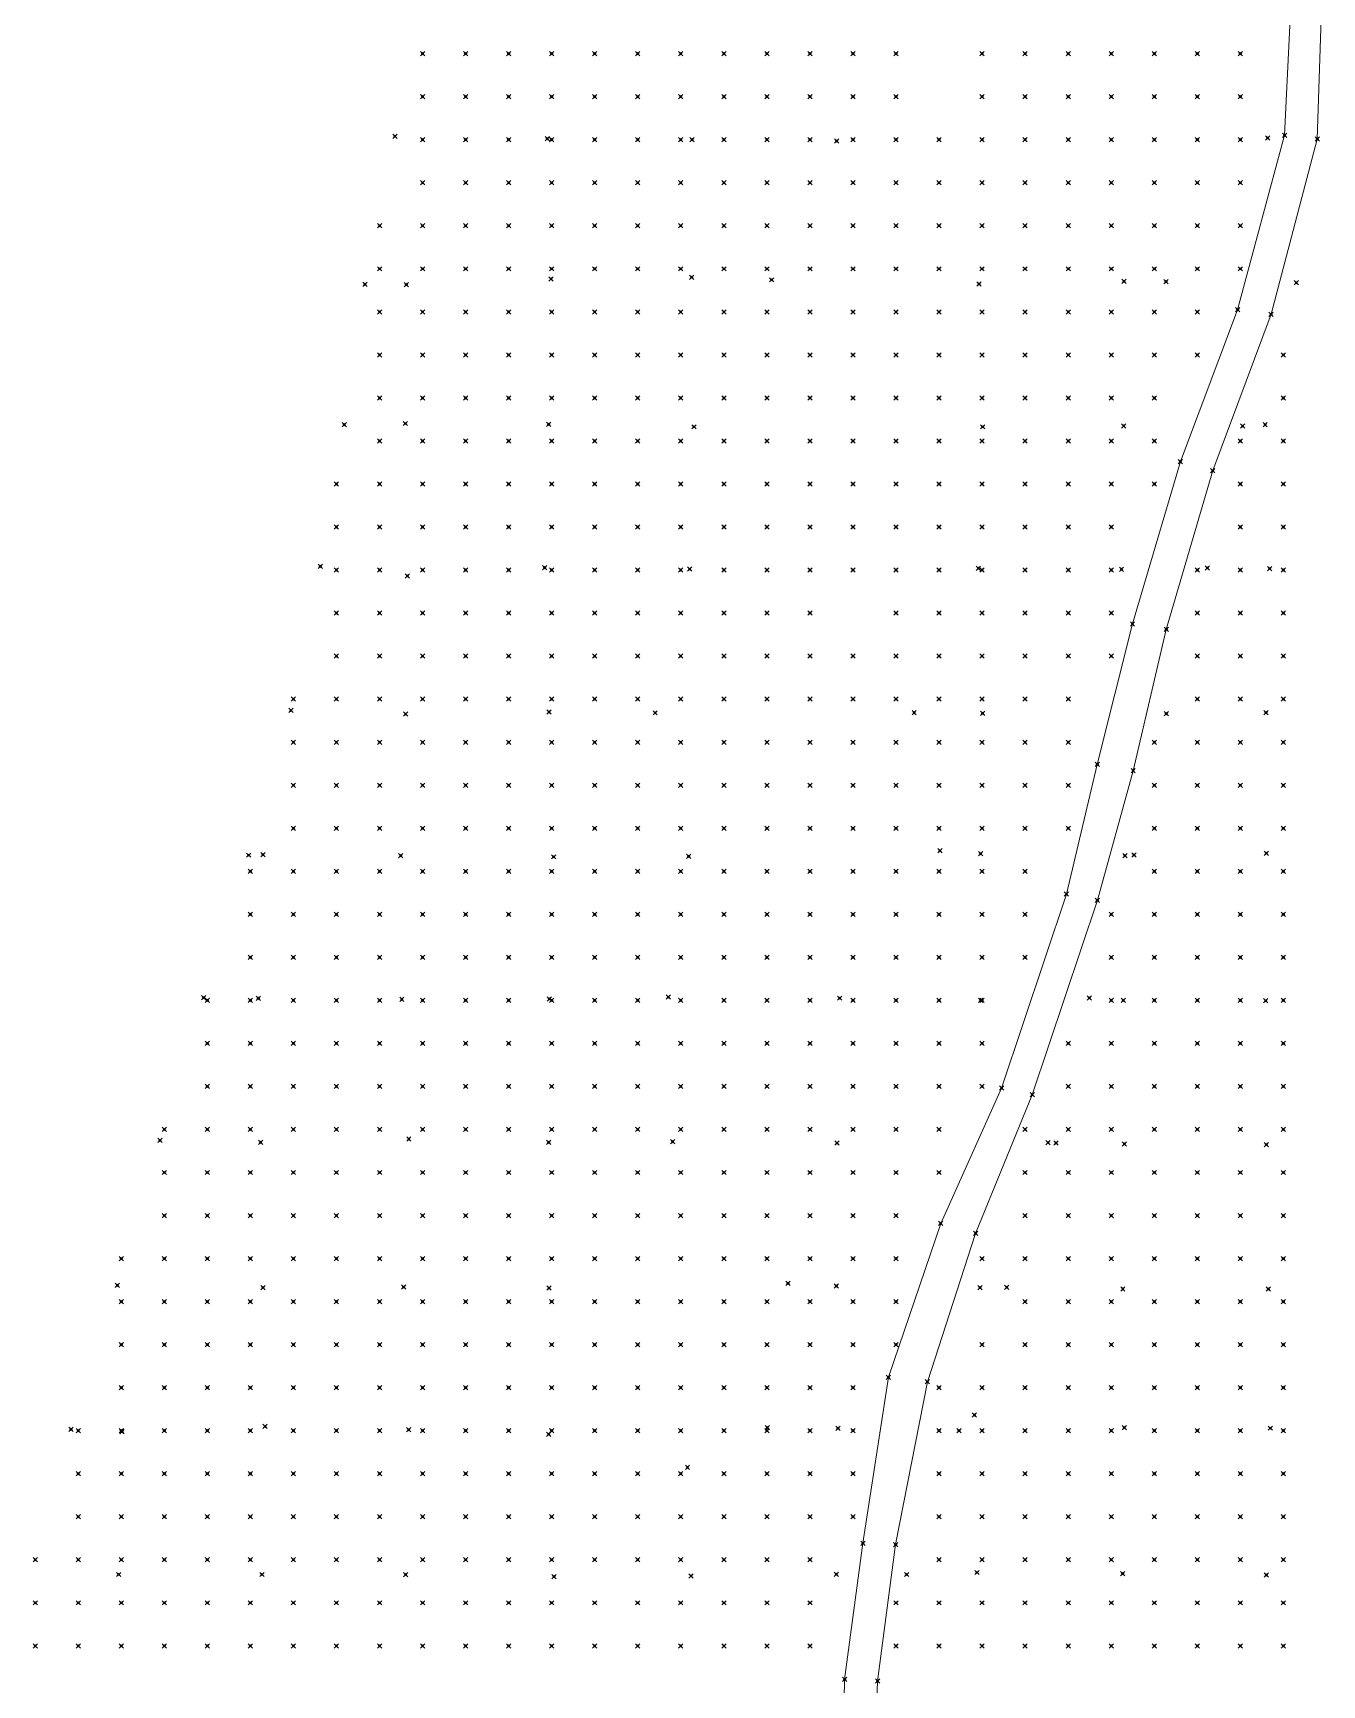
# Model space of a CAD drawing. Header units: metres. Extents: x 441556 to 446409, y 432338 to 461058.
# Drawn here: x 445946.6 to 446036.4, y 438282.4 to 438397.5 of the extents above; entities that cross this region are included whole.
import ezdxf

# ---------------------------------------------------------------- set-up
doc = ezdxf.new("R2010")
doc.units = ezdxf.units.M
doc.header["$MEASUREMENT"] = 0
doc.header["$PDMODE"] = 35
doc.header["$PDSIZE"] = 0.15
for name, color, linetype, lineweight in [('DTM-BRE-RevN_GRP_DRUM PAMANT', 2, 'Continuous', 0), ('DTM-BRE-RevN_GRP_DRUM PIATRA', 2, 'Continuous', 0), ('DTM-NOK-RevN_LIDAR_co_lidar', 91, 'Continuous', 0), ('DTM-NOK-RevN_RTK', 32, 'Continuous', 0)]:
    doc.layers.add(name, color=color, linetype=linetype, lineweight=lineweight)

msp = doc.modelspace()

# ---------------------------------------------------------------- linework, layer by layer
at = {"layer": 'DTM-BRE-RevN_GRP_DRUM PAMANT'}
for p, q in [((446034.275, 438400.393, 342.001), (446033.79, 438390.404, 342.649)), ((446033.79, 438390.404, 342.649), (446030.522, 438378.245, 343.312)), ((446030.522, 438378.245, 343.312), (446026.528, 438367.665, 343.166)), ((446026.528, 438367.665, 343.166), (446023.195, 438356.346, 342.965)), ((446023.195, 438356.346, 342.965), (446020.74, 438346.557, 342.833)), ((446020.74, 438346.557, 342.833), (446018.591, 438337.515, 342.399)), ((446018.591, 438337.515, 342.399), (446014.072, 438323.99, 341.953)), ((446014.072, 438323.99, 341.953), (446009.828, 438314.558, 340.857)), ((446009.828, 438314.558, 340.857), (446006.189, 438303.837, 339.503)), ((446006.189, 438303.837, 339.503), (446004.407, 438292.264, 338.506)), ((446004.407, 438292.264, 338.506), (446003.134, 438282.778, 337.298)), ((446003.134, 438282.778, 337.298), (446002.92, 438272.116, 335.688))]:
    msp.add_line(p, q, dxfattribs=at)
at = {"layer": 'DTM-BRE-RevN_GRP_DRUM PIATRA'}
for p, q in [((446036.07, 438390.144, 342.986), (446036.397, 438400.466, 342.053)), ((446032.855, 438377.931, 343.488), (446036.07, 438390.144, 342.986)), ((446028.788, 438367.032, 343.318), (446032.855, 438377.931, 343.488)), ((446025.548, 438355.964, 343.079), (446028.788, 438367.032, 343.318)), ((446023.241, 438346.108, 343.037), (446025.548, 438355.964, 343.079)), ((446020.749, 438337.086, 342.597), (446023.241, 438346.108, 343.037)), ((446016.207, 438323.527, 342.019), (446020.749, 438337.086, 342.597)), ((446012.26, 438313.868, 340.949), (446016.207, 438323.527, 342.019)), ((446008.901, 438303.522, 339.73), (446012.26, 438313.868, 340.949)), ((446006.69, 438292.175, 338.693), (446008.901, 438303.522, 339.73)), ((446005.427, 438282.666, 337.39), (446006.69, 438292.175, 338.693)), ((446005.065, 438272.061, 335.833), (446005.427, 438282.666, 337.39))]:
    msp.add_line(p, q, dxfattribs=at)
at = {"layer": 'DTM-NOK-RevN_LIDAR_co_lidar'}
for p in [(445973.722, 438396.093, 325.822), (445976.721, 438396.093, 326.099), (445979.721, 438396.093, 326.018), (445982.72, 438396.093, 325.909), (445985.72, 438396.093, 325.747), (445988.719, 438396.093, 325.282), (445991.718, 438396.093, 324.962), (445994.718, 438396.093, 324.544), (445997.717, 438396.093, 324.403), (446000.716, 438396.093, 324.84), (446003.716, 438396.093, 325.656), (446006.715, 438396.093, 329.069), (446012.714, 438396.093, 333.48), (446015.713, 438396.093, 333.605), (446018.713, 438396.093, 334.807), (446021.712, 438396.093, 336.004), (446024.711, 438396.093, 336.537), (446027.711, 438396.093, 338.715), (446030.71, 438396.093, 339.945), (445973.722, 438393.094, 325.694), (445976.721, 438393.094, 326.013), (445979.721, 438393.094, 325.94), (445982.72, 438393.094, 325.715), (445985.72, 438393.094, 325.546), (445988.719, 438393.094, 325.131), (445991.718, 438393.094, 324.844), (445994.718, 438393.094, 324.39), (445997.717, 438393.094, 324.415), (446000.716, 438393.094, 324.91), (446003.716, 438393.094, 326.306), (446006.715, 438393.094, 332.628), (446012.714, 438393.094, 334.345), (446015.713, 438393.094, 334.477), (446018.713, 438393.094, 334.86), (446021.712, 438393.094, 335.355), (446024.711, 438393.094, 335.39), (446027.711, 438393.094, 337.699), (446030.71, 438393.094, 340.096), (445973.722, 438390.095, 325.592), (445976.721, 438390.095, 325.898), (445979.721, 438390.095, 325.881), (445982.72, 438390.095, 325.629), (445985.72, 438390.095, 325.33), (445988.719, 438390.095, 324.956), (445991.718, 438390.095, 324.674), (445994.718, 438390.095, 324.295), (445997.717, 438390.095, 324.493), (446000.716, 438390.095, 325.175), (446003.716, 438390.095, 326.914), (446006.715, 438390.095, 331.939), (446009.715, 438390.095, 333.868), (446012.714, 438390.095, 334.54), (446015.713, 438390.095, 335.012), (446018.713, 438390.095, 335.048), (446021.712, 438390.095, 335.636), (446024.711, 438390.095, 336.884), (446027.711, 438390.095, 339.187), (446030.71, 438390.095, 341.815), (445973.722, 438387.095, 325.514), (445976.721, 438387.095, 325.769), (445979.721, 438387.095, 325.831), (445982.72, 438387.095, 325.551), (445985.72, 438387.095, 325.15), (445988.719, 438387.095, 324.877), (445991.718, 438387.095, 324.45), (445994.718, 438387.095, 324.281), (445997.717, 438387.095, 324.707), (446000.716, 438387.095, 325.486), (446003.716, 438387.095, 327.504), (446006.715, 438387.095, 330.624), (446009.715, 438387.095, 333.386), (446012.714, 438387.095, 334.892), (446015.713, 438387.095, 335.659), (446018.713, 438387.095, 336.551), (446021.712, 438387.095, 337.718), (446024.711, 438387.095, 339.001), (446027.711, 438387.095, 341.399), (446030.71, 438387.095, 342.084), (445970.723, 438384.096, 325.493), (445973.722, 438384.096, 325.42), (445976.721, 438384.096, 325.63), (445979.721, 438384.096, 325.674), (445982.72, 438384.096, 325.349), (445985.72, 438384.096, 324.986), (445988.719, 438384.096, 324.649), (445991.718, 438384.096, 324.256), (445994.718, 438384.096, 324.397), (445997.717, 438384.096, 324.978), (446000.716, 438384.096, 325.705), (446003.716, 438384.096, 327.078), (446006.715, 438384.096, 329.86), (446009.715, 438384.096, 333.293), (446012.714, 438384.096, 335.703), (446015.713, 438384.096, 336.9), (446018.713, 438384.096, 338.93), (446021.712, 438384.096, 339.892), (446024.711, 438384.096, 340.635), (446027.711, 438384.096, 341.648), (446030.71, 438384.096, 342.213), (445970.723, 438381.097, 325.449), (445973.722, 438381.097, 325.35), (445976.721, 438381.097, 325.547), (445979.721, 438381.097, 325.433), (445982.72, 438381.097, 325.027), (445985.72, 438381.097, 324.716), (445988.719, 438381.097, 324.343), (445991.718, 438381.097, 324.292), (445994.718, 438381.097, 324.662), (445997.717, 438381.097, 325.195), (446000.716, 438381.097, 326.087), (446003.716, 438381.097, 327.788), (446006.715, 438381.097, 330.267), (446009.715, 438381.097, 334.069), (446012.714, 438381.097, 337.618), (446015.713, 438381.097, 338.227), (446018.713, 438381.097, 338.946), (446021.712, 438381.097, 340.586), (446024.711, 438381.097, 341.566), (446027.711, 438381.097, 342.223), (446030.71, 438381.097, 342.813), (445970.723, 438378.097, 325.399), (445973.722, 438378.097, 325.276), (445976.721, 438378.097, 325.472), (445979.721, 438378.097, 325.19), (445982.72, 438378.097, 324.708), (445985.72, 438378.097, 324.385), (445988.719, 438378.097, 324.207), (445991.718, 438378.097, 324.538), (445994.718, 438378.097, 324.96), (445997.717, 438378.097, 325.548), (446000.716, 438378.097, 326.704), (446003.716, 438378.097, 328.512), (446006.715, 438378.097, 331.605), (446009.715, 438378.097, 335.539), (446012.714, 438378.097, 339.223), (446015.713, 438378.097, 339.406), (446018.713, 438378.097, 339.834), (446021.712, 438378.097, 340.805), (446024.711, 438378.097, 341.754), (446027.711, 438378.097, 342.631), (445970.723, 438375.098, 325.365), (445973.722, 438375.098, 325.203), (445976.721, 438375.098, 325.297), (445979.721, 438375.098, 324.971), (445982.72, 438375.098, 324.416), (445985.72, 438375.098, 324.196), (445988.719, 438375.098, 324.28), (445991.718, 438375.098, 324.838), (445994.718, 438375.098, 325.196), (445997.717, 438375.098, 325.973), (446000.716, 438375.098, 327.924), (446003.716, 438375.098, 329.764), (446006.715, 438375.098, 333.046), (446009.715, 438375.098, 336.624), (446012.714, 438375.098, 339.508), (446015.713, 438375.098, 340.083), (446018.713, 438375.098, 340.717), (446021.712, 438375.098, 341.375), (446024.711, 438375.098, 342.194), (446027.711, 438375.098, 342.863), (446033.71, 438375.098, 343.775), (445970.723, 438372.098, 325.336), (445973.722, 438372.098, 325.101), (445976.721, 438372.098, 325.089), (445979.721, 438372.098, 324.745), (445982.72, 438372.098, 324.262), (445985.72, 438372.098, 324.164), (445988.719, 438372.098, 324.506), (445991.718, 438372.098, 325.083), (445994.718, 438372.098, 325.488), (445997.717, 438372.098, 326.246), (446000.716, 438372.098, 328.209), (446003.716, 438372.098, 330.974), (446006.715, 438372.098, 334.01), (446009.715, 438372.098, 337.047), (446012.714, 438372.098, 339.312), (446015.713, 438372.098, 340.15), (446018.713, 438372.098, 340.998), (446021.712, 438372.098, 341.803), (446024.711, 438372.098, 342.472), (446033.71, 438372.098, 344.123), (445970.723, 438369.099, 325.28), (445973.722, 438369.099, 325.042), (445976.721, 438369.099, 324.878), (445979.721, 438369.099, 324.48), (445982.72, 438369.099, 324.147), (445985.72, 438369.099, 324.327), (445988.719, 438369.099, 324.827), (445991.718, 438369.099, 325.356), (445994.718, 438369.099, 325.87), (445997.717, 438369.099, 326.617), (446000.716, 438369.099, 328.097), (446003.716, 438369.099, 331.191), (446006.715, 438369.099, 334.909), (446009.715, 438369.099, 338.047), (446012.714, 438369.099, 338.923), (446015.713, 438369.099, 339.917), (446018.713, 438369.099, 341.018), (446021.712, 438369.099, 341.946), (446024.711, 438369.099, 342.516), (446030.71, 438369.099, 343.617), (446033.71, 438369.099, 344.257), (445967.723, 438366.1, 325.385), (445970.723, 438366.1, 325.279), (445973.722, 438366.1, 324.938), (445976.721, 438366.1, 324.634), (445979.721, 438366.1, 324.256), (445982.72, 438366.1, 324.075), (445985.72, 438366.1, 324.477), (445988.719, 438366.1, 325.061), (445991.718, 438366.1, 325.587), (445994.718, 438366.1, 326.194), (445997.717, 438366.1, 326.688), (446000.716, 438366.1, 328.269), (446003.716, 438366.1, 332.049), (446006.715, 438366.1, 335.995), (446009.715, 438366.1, 338.444), (446012.714, 438366.1, 339.17), (446015.713, 438366.1, 340.049), (446018.713, 438366.1, 340.964), (446021.712, 438366.1, 341.969), (446024.711, 438366.1, 342.553), (446030.71, 438366.1, 343.658), (446033.71, 438366.1, 344.262), (445967.723, 438363.1, 325.31), (445970.723, 438363.1, 325.25), (445973.722, 438363.1, 324.874), (445976.721, 438363.1, 324.447), (445979.721, 438363.1, 324.081), (445982.72, 438363.1, 323.999), (445985.72, 438363.1, 324.434), (445988.719, 438363.1, 325.313), (445991.718, 438363.1, 325.887), (445994.718, 438363.1, 326.278), (445997.717, 438363.1, 326.699), (446000.716, 438363.1, 330.039), (446003.716, 438363.1, 334.686), (446006.715, 438363.1, 337.729), (446009.715, 438363.1, 339.264), (446012.714, 438363.1, 339.84), (446015.713, 438363.1, 340.475), (446018.713, 438363.1, 341.256), (446021.712, 438363.1, 342.04), (446030.71, 438363.1, 343.792), (446033.71, 438363.1, 344.403), (445967.723, 438360.101, 325.242), (445970.723, 438360.101, 325.11), (445973.722, 438360.101, 324.718), (445976.721, 438360.101, 324.262), (445979.721, 438360.101, 323.997), (445982.72, 438360.101, 324.01), (445985.72, 438360.101, 324.495), (445988.719, 438360.101, 325.356), (445991.718, 438360.101, 326.102), (445994.718, 438360.101, 326.287), (445997.717, 438360.101, 327.89), (446000.716, 438360.101, 334.058), (446003.716, 438360.101, 335.999), (446006.715, 438360.101, 338.942), (446009.715, 438360.101, 339.89), (446012.714, 438360.101, 340.059), (446015.713, 438360.101, 340.906), (446018.713, 438360.101, 341.638), (446021.712, 438360.101, 342.286), (446027.711, 438360.101, 343.284), (446030.71, 438360.101, 344.023), (446033.71, 438360.101, 344.6), (445967.723, 438357.102, 325.196), (445970.723, 438357.102, 324.902), (445973.722, 438357.102, 324.344), (445976.721, 438357.102, 324.058), (445979.721, 438357.102, 323.934), (445982.72, 438357.102, 324.117), (445985.72, 438357.102, 324.782), (445988.719, 438357.102, 325.203), (445991.718, 438357.102, 326.192), (445994.718, 438357.102, 327.845), (445997.717, 438357.102, 331.195), (446000.716, 438357.102, 336.699), (446006.715, 438357.102, 339.266), (446009.715, 438357.102, 339.863), (446012.714, 438357.102, 340.275), (446015.713, 438357.102, 341.074), (446018.713, 438357.102, 341.77), (446021.712, 438357.102, 342.397), (446027.711, 438357.102, 343.454), (446030.71, 438357.102, 344.13), (446033.71, 438357.102, 344.73), (445967.723, 438354.102, 325.124), (445970.723, 438354.102, 324.62), (445973.722, 438354.102, 324.049), (445976.721, 438354.102, 324.032), (445979.721, 438354.102, 323.922), (445982.72, 438354.102, 324.215), (445985.72, 438354.102, 325.056), (445988.719, 438354.102, 325.183), (445991.718, 438354.102, 326.256), (445994.718, 438354.102, 331.78), (445997.717, 438354.102, 334.683), (446000.716, 438354.102, 338.855), (446003.716, 438354.102, 340.375), (446006.715, 438354.102, 339.756), (446009.715, 438354.102, 340.088), (446012.714, 438354.102, 340.633), (446015.713, 438354.102, 341.312), (446018.713, 438354.102, 341.877), (446021.712, 438354.102, 342.504), (446027.711, 438354.102, 343.589), (446030.71, 438354.102, 344.211), (446033.71, 438354.102, 344.829), (445964.724, 438351.103, 325.293), (445967.723, 438351.103, 325.11), (445970.723, 438351.103, 324.421), (445973.722, 438351.103, 323.97), (445976.721, 438351.103, 324.095), (445979.721, 438351.103, 324.064), (445982.72, 438351.103, 324.384), (445985.72, 438351.103, 325.049), (445988.719, 438351.103, 325.326), (445991.718, 438351.103, 326.504), (445994.718, 438351.103, 333.495), (445997.717, 438351.103, 336.095), (446000.716, 438351.103, 338.752), (446003.716, 438351.103, 340.905), (446006.715, 438351.103, 339.726), (446009.715, 438351.103, 340.215), (446012.714, 438351.103, 340.923), (446015.713, 438351.103, 341.461), (446018.713, 438351.103, 342.056), (446027.711, 438351.103, 343.781), (446030.71, 438351.103, 344.282), (446033.71, 438351.103, 344.935), (445964.724, 438348.103, 325.277), (445967.723, 438348.103, 325.072), (445970.723, 438348.103, 324.327), (445973.722, 438348.103, 323.857), (445976.721, 438348.103, 324.116), (445979.721, 438348.103, 324.135), (445982.72, 438348.103, 324.536), (445985.72, 438348.103, 324.946), (445988.719, 438348.103, 325.456), (445991.718, 438348.103, 326.426), (445994.718, 438348.103, 332.301), (445997.717, 438348.103, 336.389), (446000.716, 438348.103, 338.543), (446003.716, 438348.103, 339.433), (446006.715, 438348.103, 339.308), (446009.715, 438348.103, 339.988), (446012.714, 438348.103, 340.812), (446015.713, 438348.103, 341.466), (446018.713, 438348.103, 342.067), (446024.711, 438348.103, 343.16), (446027.711, 438348.103, 343.823), (446030.71, 438348.103, 344.315), (446033.71, 438348.103, 344.973), (445964.724, 438345.104, 325.286), (445967.723, 438345.104, 325.086), (445970.723, 438345.104, 324.467), (445973.722, 438345.104, 323.889), (445976.721, 438345.104, 324.016), (445979.721, 438345.104, 324.289), (445982.72, 438345.104, 324.682), (445985.72, 438345.104, 325.188), (445988.719, 438345.104, 325.541), (445991.718, 438345.104, 326.273), (445994.718, 438345.104, 328.963), (445997.717, 438345.104, 334.867), (446000.716, 438345.104, 337.148), (446003.716, 438345.104, 338.095), (446006.715, 438345.104, 338.975), (446009.715, 438345.104, 339.329), (446012.714, 438345.104, 340.135), (446015.713, 438345.104, 341.096), (446018.713, 438345.104, 341.815), (446024.711, 438345.104, 343.12), (446027.711, 438345.104, 343.773), (446030.71, 438345.104, 344.367), (446033.71, 438345.104, 345.011), (445964.724, 438342.105, 325.246), (445967.723, 438342.105, 325.009), (445970.723, 438342.105, 324.49), (445973.722, 438342.105, 324.011), (445976.721, 438342.105, 324.03), (445979.721, 438342.105, 324.56), (445982.72, 438342.105, 325.141), (445985.72, 438342.105, 325.392), (445988.719, 438342.105, 325.689), (445991.718, 438342.105, 326.452), (445994.718, 438342.105, 328.205), (445997.717, 438342.105, 331.931), (446000.716, 438342.105, 335.392), (446003.716, 438342.105, 336.558), (446006.715, 438342.105, 338.352), (446009.715, 438342.105, 338.107), (446012.714, 438342.105, 339.051), (446015.713, 438342.105, 340.602), (446018.713, 438342.105, 341.734), (446024.711, 438342.105, 343.188), (446027.711, 438342.105, 343.733), (446030.71, 438342.105, 344.332), (446033.71, 438342.105, 345.019), (445961.725, 438339.105, 325.237), (445964.724, 438339.105, 325.16), (445967.723, 438339.105, 324.862), (445970.723, 438339.105, 324.304), (445973.722, 438339.105, 324.079), (445976.721, 438339.105, 324.12), (445979.721, 438339.105, 324.634), (445982.72, 438339.105, 325.283), (445985.72, 438339.105, 325.522), (445988.719, 438339.105, 325.837), (445991.718, 438339.105, 326.609), (445994.718, 438339.105, 328.422), (445997.717, 438339.105, 330.844), (446000.716, 438339.105, 333.042), (446003.716, 438339.105, 334.15), (446006.715, 438339.105, 337.353), (446009.715, 438339.105, 337.689), (446012.714, 438339.105, 338.767), (446015.713, 438339.105, 340.545), (446024.711, 438339.105, 343.311), (446027.711, 438339.105, 343.913), (446030.71, 438339.105, 344.486), (446033.71, 438339.105, 345.156), (445961.725, 438336.106, 325.199), (445964.724, 438336.106, 325.011), (445967.723, 438336.106, 324.659), (445970.723, 438336.106, 324.212), (445973.722, 438336.106, 324.17), (445976.721, 438336.106, 324.376), (445979.721, 438336.106, 324.85), (445982.72, 438336.106, 325.429), (445985.72, 438336.106, 325.702), (445988.719, 438336.106, 326.061), (445991.718, 438336.106, 327.05), (445994.718, 438336.106, 328.965), (445997.717, 438336.106, 331.695), (446000.716, 438336.106, 333.196), (446003.716, 438336.106, 334.499), (446006.715, 438336.106, 336.894), (446009.715, 438336.106, 338.457), (446012.714, 438336.106, 339.221), (446015.713, 438336.106, 340.64), (446021.712, 438336.106, 342.63), (446024.711, 438336.106, 343.455), (446027.711, 438336.106, 344.042), (446030.71, 438336.106, 344.672), (446033.71, 438336.106, 345.342), (445961.725, 438333.107, 325.078), (445964.724, 438333.107, 324.786), (445967.723, 438333.107, 324.382), (445970.723, 438333.107, 324.148), (445973.722, 438333.107, 324.211), (445976.721, 438333.107, 324.621), (445979.721, 438333.107, 325.11), (445982.72, 438333.107, 325.728), (445985.72, 438333.107, 325.961), (445988.719, 438333.107, 326.324), (445991.718, 438333.107, 327.593), (445994.718, 438333.107, 329.657), (445997.717, 438333.107, 332.157), (446000.716, 438333.107, 334.228), (446003.716, 438333.107, 336.453), (446006.715, 438333.107, 338.153), (446009.715, 438333.107, 339.436), (446012.714, 438333.107, 340.031), (446015.713, 438333.107, 340.898), (446021.712, 438333.107, 342.787), (446024.711, 438333.107, 343.581), (446027.711, 438333.107, 344.172), (446030.71, 438333.107, 344.781), (446033.71, 438333.107, 345.439), (445958.725, 438330.107, 324.748), (445961.725, 438330.107, 324.716), (445964.724, 438330.107, 324.441), (445967.723, 438330.107, 324.217), (445970.723, 438330.107, 324.179), (445973.722, 438330.107, 324.258), (445976.721, 438330.107, 324.721), (445979.721, 438330.107, 325.383), (445982.72, 438330.107, 325.923), (445985.72, 438330.107, 326.154), (445988.719, 438330.107, 326.706), (445991.718, 438330.107, 328.202), (445994.718, 438330.107, 330.283), (445997.717, 438330.107, 333.215), (446000.716, 438330.107, 337.225), (446003.716, 438330.107, 338.61), (446006.715, 438330.107, 339.382), (446009.715, 438330.107, 340.196), (446012.714, 438330.107, 340.978), (446021.712, 438330.107, 343.086), (446024.711, 438330.107, 343.709), (446027.711, 438330.107, 344.284), (446030.71, 438330.107, 344.949), (446033.71, 438330.107, 345.572), (445958.725, 438327.108, 324.283), (445961.725, 438327.108, 324.259), (445964.724, 438327.108, 324.261), (445967.723, 438327.108, 324.296), (445970.723, 438327.108, 324.34), (445973.722, 438327.108, 324.543), (445976.721, 438327.108, 325.133), (445979.721, 438327.108, 325.802), (445982.72, 438327.108, 326.119), (445985.72, 438327.108, 326.318), (445988.719, 438327.108, 326.98), (445991.718, 438327.108, 328.709), (445994.718, 438327.108, 330.85), (445997.717, 438327.108, 334.671), (446000.716, 438327.108, 339.853), (446003.716, 438327.108, 339.365), (446006.715, 438327.108, 339.928), (446009.715, 438327.108, 340.536), (446012.714, 438327.108, 341.272), (446018.713, 438327.108, 342.42), (446021.712, 438327.108, 343.297), (446024.711, 438327.108, 343.809), (446027.711, 438327.108, 344.51), (446030.71, 438327.108, 345.203), (446033.71, 438327.108, 345.794), (445958.725, 438324.108, 324.208), (445961.725, 438324.108, 324.235), (445964.724, 438324.108, 324.367), (445967.723, 438324.108, 324.509), (445970.723, 438324.108, 324.617), (445973.722, 438324.108, 325.047), (445976.721, 438324.108, 325.451), (445979.721, 438324.108, 325.908), (445982.72, 438324.108, 326.306), (445985.72, 438324.108, 326.5), (445988.719, 438324.108, 327.275), (445991.718, 438324.108, 329.142), (445994.718, 438324.108, 331.616), (445997.717, 438324.108, 334.008), (446000.716, 438324.108, 336.945), (446003.716, 438324.108, 339.18), (446006.715, 438324.108, 339.856), (446009.715, 438324.108, 340.488), (446012.714, 438324.108, 341.277), (446018.713, 438324.108, 342.433), (446021.712, 438324.108, 343.306), (446024.711, 438324.108, 343.867), (446027.711, 438324.108, 344.56), (446030.71, 438324.108, 345.255), (446033.71, 438324.108, 345.926), (445955.726, 438321.109, 324.269), (445958.725, 438321.109, 324.185), (445961.725, 438321.109, 324.309), (445964.724, 438321.109, 324.506), (445967.723, 438321.109, 324.677), (445970.723, 438321.109, 324.827), (445973.722, 438321.109, 325.381), (445976.721, 438321.109, 325.701), (445979.721, 438321.109, 326.123), (445982.72, 438321.109, 326.418), (445985.72, 438321.109, 326.661), (445988.719, 438321.109, 327.672), (445991.718, 438321.109, 329.47), (445994.718, 438321.109, 332.003), (445997.717, 438321.109, 333.956), (446000.716, 438321.109, 336.748), (446003.716, 438321.109, 338.729), (446006.715, 438321.109, 339.809), (446009.715, 438321.109, 340.506), (446015.713, 438321.109, 341.739), (446018.713, 438321.109, 342.447), (446021.712, 438321.109, 343.082), (446024.711, 438321.109, 343.726), (446027.711, 438321.109, 344.42), (446030.71, 438321.109, 345.119), (446033.71, 438321.109, 345.987), (445955.726, 438318.11, 324.225), (445958.725, 438318.11, 324.204), (445961.725, 438318.11, 324.356), (445964.724, 438318.11, 324.555), (445967.723, 438318.11, 324.854), (445970.723, 438318.11, 325.02), (445973.722, 438318.11, 325.558), (445976.721, 438318.11, 325.925), (445979.721, 438318.11, 326.299), (445982.72, 438318.11, 326.466), (445985.72, 438318.11, 326.786), (445988.719, 438318.11, 327.867), (445991.718, 438318.11, 329.618), (445994.718, 438318.11, 332.115), (445997.717, 438318.11, 334.116), (446000.716, 438318.11, 337.046), (446003.716, 438318.11, 338.56), (446006.715, 438318.11, 339.721), (446009.715, 438318.11, 340.438), (446015.713, 438318.11, 341.66), (446018.713, 438318.11, 342.418), (446021.712, 438318.11, 342.895), (446024.711, 438318.11, 343.406), (446027.711, 438318.11, 344.045), (446030.71, 438318.11, 345.053), (446033.71, 438318.11, 345.977), (445955.726, 438315.11, 324.27), (445958.725, 438315.11, 324.311), (445961.725, 438315.11, 324.577), (445964.724, 438315.11, 324.798), (445967.723, 438315.11, 325.132), (445970.723, 438315.11, 325.32), (445973.722, 438315.11, 325.744), (445976.721, 438315.11, 326.085), (445979.721, 438315.11, 326.369), (445982.72, 438315.11, 326.48), (445985.72, 438315.11, 326.845), (445988.719, 438315.11, 328.103), (445991.718, 438315.11, 330.137), (445994.718, 438315.11, 332.986), (445997.717, 438315.11, 334.809), (446000.716, 438315.11, 337.804), (446003.716, 438315.11, 339.1), (446006.715, 438315.11, 339.718), (446015.713, 438315.11, 341.663), (446018.713, 438315.11, 342.358), (446021.712, 438315.11, 342.697), (446024.711, 438315.11, 343.111), (446027.711, 438315.11, 343.759), (446030.71, 438315.11, 344.834), (446033.71, 438315.11, 345.729), (445952.726, 438312.111, 324.311), (445955.726, 438312.111, 324.291), (445958.725, 438312.111, 324.44), (445961.725, 438312.111, 324.85), (445964.724, 438312.111, 325.243), (445967.723, 438312.111, 325.407), (445970.723, 438312.111, 325.643), (445973.722, 438312.111, 325.916), (445976.721, 438312.111, 326.265), (445979.721, 438312.111, 326.429), (445982.72, 438312.111, 326.572), (445985.72, 438312.111, 326.982), (445988.719, 438312.111, 328.375), (445991.718, 438312.111, 330.563), (445994.718, 438312.111, 334.8), (445997.717, 438312.111, 335.605), (446000.716, 438312.111, 338.789), (446003.716, 438312.111, 339.356), (446006.715, 438312.111, 339.591), (446012.714, 438312.111, 340.963), (446015.713, 438312.111, 341.737), (446018.713, 438312.111, 342.378), (446021.712, 438312.111, 342.819), (446024.711, 438312.111, 343.239), (446027.711, 438312.111, 343.76), (446030.71, 438312.111, 344.596), (446033.71, 438312.111, 345.32), (445952.726, 438309.112, 324.303), (445955.726, 438309.112, 324.327), (445958.725, 438309.112, 324.636), (445961.725, 438309.112, 324.979), (445964.724, 438309.112, 325.374), (445967.723, 438309.112, 325.717), (445970.723, 438309.112, 325.93), (445973.722, 438309.112, 326.243), (445976.721, 438309.112, 326.485), (445979.721, 438309.112, 326.557), (445982.72, 438309.112, 326.689), (445985.72, 438309.112, 327.207), (445988.719, 438309.112, 328.779), (445991.718, 438309.112, 330.62), (445994.718, 438309.112, 335.07), (445997.717, 438309.112, 337.422), (446000.716, 438309.112, 338.278), (446003.716, 438309.112, 338.971), (446006.715, 438309.112, 339.26), (446015.713, 438309.112, 341.766), (446018.713, 438309.112, 342.444), (446021.712, 438309.112, 342.948), (446024.711, 438309.112, 343.431), (446027.711, 438309.112, 343.918), (446030.71, 438309.112, 344.557), (446033.71, 438309.112, 345.189), (445952.726, 438306.112, 324.334), (445955.726, 438306.112, 324.406), (445958.725, 438306.112, 324.716), (445961.725, 438306.112, 325.101), (445964.724, 438306.112, 325.616), (445967.723, 438306.112, 326.122), (445970.723, 438306.112, 326.31), (445973.722, 438306.112, 326.513), (445976.721, 438306.112, 326.729), (445979.721, 438306.112, 326.816), (445982.72, 438306.112, 327.041), (445985.72, 438306.112, 327.596), (445988.719, 438306.112, 329.359), (445991.718, 438306.112, 331.581), (445994.718, 438306.112, 333.439), (445997.717, 438306.112, 336.605), (446000.716, 438306.112, 337.989), (446003.716, 438306.112, 338.559), (446006.715, 438306.112, 339.243), (446012.714, 438306.112, 340.709), (446015.713, 438306.112, 341.7), (446018.713, 438306.112, 342.433), (446021.712, 438306.112, 342.881), (446024.711, 438306.112, 343.428), (446027.711, 438306.112, 343.975), (446030.71, 438306.112, 344.635), (446033.71, 438306.112, 345.207), (445952.726, 438303.113, 324.406), (445955.726, 438303.113, 324.494), (445958.725, 438303.113, 324.862), (445961.725, 438303.113, 325.532), (445964.724, 438303.113, 326.282), (445967.723, 438303.113, 326.471), (445970.723, 438303.113, 326.596), (445973.722, 438303.113, 326.79), (445976.721, 438303.113, 326.965), (445979.721, 438303.113, 327.196), (445982.72, 438303.113, 327.452), (445985.72, 438303.113, 328.056), (445988.719, 438303.113, 329.598), (445991.718, 438303.113, 331.859), (445994.718, 438303.113, 333.317), (445997.717, 438303.113, 336.029), (446000.716, 438303.113, 337.625), (446003.716, 438303.113, 338.432), (446009.715, 438303.113, 339.808), (446012.714, 438303.113, 340.593), (446015.713, 438303.113, 341.687), (446018.713, 438303.113, 342.306), (446021.712, 438303.113, 342.789), (446024.711, 438303.113, 343.403), (446027.711, 438303.113, 344.003), (446030.71, 438303.113, 344.698), (446033.71, 438303.113, 345.303), (445949.727, 438300.113, 324.414), (445952.726, 438300.113, 324.517), (445955.726, 438300.113, 324.782), (445958.725, 438300.113, 325.271), (445961.725, 438300.113, 326.035), (445964.724, 438300.113, 326.807), (445967.723, 438300.113, 326.754), (445970.723, 438300.113, 326.884), (445973.722, 438300.113, 327.035), (445976.721, 438300.113, 327.247), (445979.721, 438300.113, 327.552), (445982.72, 438300.113, 327.811), (445985.72, 438300.113, 328.496), (445988.719, 438300.113, 329.885), (445991.718, 438300.113, 331.898), (445994.718, 438300.113, 333.252), (445997.717, 438300.113, 335.63), (446000.716, 438300.113, 336.968), (446003.716, 438300.113, 338.23), (446009.715, 438300.113, 339.738), (446012.714, 438300.113, 340.701), (446015.713, 438300.113, 341.704), (446018.713, 438300.113, 342.275), (446021.712, 438300.113, 342.811), (446024.711, 438300.113, 343.48), (446027.711, 438300.113, 344.102), (446030.71, 438300.113, 344.808), (446033.71, 438300.113, 345.507), (445949.727, 438297.114, 324.544), (445952.726, 438297.114, 324.729), (445955.726, 438297.114, 325.262), (445958.725, 438297.114, 325.755), (445961.725, 438297.114, 326.416), (445964.724, 438297.114, 326.974), (445967.723, 438297.114, 326.995), (445970.723, 438297.114, 327.164), (445973.722, 438297.114, 327.317), (445976.721, 438297.114, 327.506), (445979.721, 438297.114, 327.799), (445982.72, 438297.114, 328.135), (445985.72, 438297.114, 328.709), (445988.719, 438297.114, 330.328), (445991.718, 438297.114, 332.418), (445994.718, 438297.114, 333.977), (445997.717, 438297.114, 335.554), (446000.716, 438297.114, 337.069), (446003.716, 438297.114, 338.272), (446009.715, 438297.114, 339.729), (446012.714, 438297.114, 340.868), (446015.713, 438297.114, 341.623), (446018.713, 438297.114, 342.222), (446021.712, 438297.114, 342.93), (446024.711, 438297.114, 343.695), (446027.711, 438297.114, 344.4), (446030.71, 438297.114, 345.042), (446033.71, 438297.114, 345.691), (445949.727, 438294.115, 324.816), (445952.726, 438294.115, 325.073), (445955.726, 438294.115, 325.928), (445958.725, 438294.115, 326.61), (445961.725, 438294.115, 327.107), (445964.724, 438294.115, 327.199), (445967.723, 438294.115, 327.272), (445970.723, 438294.115, 327.455), (445973.722, 438294.115, 327.643), (445976.721, 438294.115, 327.806), (445979.721, 438294.115, 328.075), (445982.72, 438294.115, 328.516), (445985.72, 438294.115, 328.938), (445988.719, 438294.115, 331.118), (445991.718, 438294.115, 332.776), (445994.718, 438294.115, 334.562), (445997.717, 438294.115, 336.327), (446000.716, 438294.115, 337.609), (446003.716, 438294.115, 338.436), (446009.715, 438294.115, 339.736), (446012.714, 438294.115, 340.946), (446015.713, 438294.115, 341.648), (446018.713, 438294.115, 342.285), (446021.712, 438294.115, 343.127), (446024.711, 438294.115, 343.99), (446027.711, 438294.115, 344.735), (446030.71, 438294.115, 345.371), (446033.71, 438294.115, 345.913), (445946.728, 438291.115, 325.134), (445949.727, 438291.115, 325.243), (445952.726, 438291.115, 325.706), (445955.726, 438291.115, 326.702), (445958.725, 438291.115, 327.073), (445961.725, 438291.115, 327.268), (445964.724, 438291.115, 327.436), (445967.723, 438291.115, 327.591), (445970.723, 438291.115, 327.752), (445973.722, 438291.115, 327.975), (445976.721, 438291.115, 328.182), (445979.721, 438291.115, 328.436), (445982.72, 438291.115, 328.815), (445985.72, 438291.115, 329.226), (445988.719, 438291.115, 331.576), (445991.718, 438291.115, 332.965), (445994.718, 438291.115, 334.779), (445997.717, 438291.115, 336.531), (446000.716, 438291.115, 337.717), (446009.715, 438291.115, 339.783), (446012.714, 438291.115, 340.826), (446015.713, 438291.115, 341.561), (446018.713, 438291.115, 342.353), (446021.712, 438291.115, 343.289), (446024.711, 438291.115, 344.15), (446027.711, 438291.115, 344.866), (446030.71, 438291.115, 345.537), (446033.71, 438291.115, 346.106), (445946.728, 438288.116, 325.471), (445949.727, 438288.116, 326.031), (445952.726, 438288.116, 326.51), (445955.726, 438288.116, 326.996), (445958.725, 438288.116, 327.282), (445961.725, 438288.116, 327.406), (445964.724, 438288.116, 327.669), (445967.723, 438288.116, 327.864), (445970.723, 438288.116, 328.035), (445973.722, 438288.116, 328.256), (445976.721, 438288.116, 328.495), (445979.721, 438288.116, 328.807), (445982.72, 438288.116, 329.148), (445985.72, 438288.116, 329.758), (445988.719, 438288.116, 331.451), (445991.718, 438288.116, 332.875), (445994.718, 438288.116, 334.696), (445997.717, 438288.116, 336.354), (446000.716, 438288.116, 337.503), (446006.715, 438288.116, 338.426), (446009.715, 438288.116, 339.87), (446012.714, 438288.116, 340.765), (446015.713, 438288.116, 341.543), (446018.713, 438288.116, 342.441), (446021.712, 438288.116, 343.437), (446024.711, 438288.116, 344.247), (446027.711, 438288.116, 344.943), (446030.71, 438288.116, 345.564), (446033.71, 438288.116, 346.151), (445946.728, 438285.117, 326.296), (445949.727, 438285.117, 326.888), (445952.726, 438285.117, 327.008), (445955.726, 438285.117, 327.109), (445958.725, 438285.117, 327.366), (445961.725, 438285.117, 327.614), (445964.724, 438285.117, 327.857), (445967.723, 438285.117, 328.098), (445970.723, 438285.117, 328.336), (445973.722, 438285.117, 328.522), (445976.721, 438285.117, 328.785), (445979.721, 438285.117, 329.051), (445982.72, 438285.117, 329.427), (445985.72, 438285.117, 329.941), (445988.719, 438285.117, 331.495), (445991.718, 438285.117, 333.01), (445994.718, 438285.117, 334.938), (445997.717, 438285.117, 336.445), (446000.716, 438285.117, 337.327), (446006.715, 438285.117, 338.054), (446009.715, 438285.117, 339.557), (446012.714, 438285.117, 340.458), (446015.713, 438285.117, 341.531), (446018.713, 438285.117, 342.561), (446021.712, 438285.117, 343.499), (446024.711, 438285.117, 344.206), (446027.711, 438285.117, 344.978), (446030.71, 438285.117, 345.608), (446033.71, 438285.117, 346.19)]:
    msp.add_point(p, dxfattribs=at)
at = {"layer": 'DTM-NOK-RevN_RTK'}
for p in [(445971.794, 438390.339, 325.418), (445982.41, 438390.163, 325.619), (445992.507, 438390.099, 324.341), (446002.583, 438390.001, 325.842), (446032.619, 438390.222, 342.23), (446033.79, 438390.404, 342.649), (446036.07, 438390.144, 342.986), (445992.473, 438380.514, 324.475), (445969.704, 438380.013, 325.418), (445972.591, 438379.988, 325.268), (445982.68, 438380.395, 324.967), (445998.041, 438380.33, 325.42), (446012.495, 438380.034, 336.713), (446022.599, 438380.216, 341.286), (446025.529, 438380.204, 342.082), (446034.602, 438380.123, 343.594), (446030.522, 438378.245, 343.312), (446032.855, 438377.931, 343.488), (445968.263, 438370.231, 325.452), (445972.527, 438370.317, 324.993), (445982.505, 438370.254, 324.036), (445992.632, 438370.084, 325.433), (446012.757, 438370.083, 339.638), (446022.587, 438370.151, 342.366), (446030.863, 438370.135, 343.865), (446032.439, 438370.229, 344.184), (446026.528, 438367.665, 343.166), (446028.788, 438367.032, 343.318), (445966.603, 438360.361, 325.256), (445982.232, 438360.272, 323.934), (445992.338, 438360.168, 326.098), (446012.462, 438360.231, 340.32), (446022.428, 438360.157, 342.604), (446028.408, 438360.253, 343.67), (446032.756, 438360.208, 344.494), (445972.671, 438359.695, 324.742), (446023.195, 438356.346, 342.965), (446025.548, 438355.964, 343.079), (445964.547, 438350.317, 325.246), (445972.536, 438350.059, 323.531), (445982.543, 438350.208, 324.707), (445989.931, 438350.149, 325.376), (446007.979, 438350.158, 340.06), (446012.744, 438350.12, 341.202), (446025.556, 438350.088, 343.498), (446032.499, 438350.157, 344.765), (446020.74, 438346.557, 342.833), (446023.241, 438346.108, 343.037), (445961.6, 438340.229, 325.212), (445962.593, 438340.266, 325.112), (445972.202, 438340.189, 323.82), (445992.268, 438340.152, 327.132), (446009.771, 438340.534, 338.327), (446012.607, 438340.327, 339.659), (446022.666, 438340.195, 342.9), (446023.294, 438340.237, 343.233), (446032.524, 438340.364, 344.921), (445982.852, 438340.112, 325.197), (446018.591, 438337.515, 342.399), (446020.749, 438337.086, 342.597), (445958.463, 438330.29, 324.896), (445962.276, 438330.245, 324.72), (445972.277, 438330.176, 323.911), (445982.551, 438330.212, 325.867), (445990.847, 438330.336, 327.981), (446002.78, 438330.261, 337.739), (446012.619, 438330.121, 341.027), (446020.189, 438330.283, 342.845), (446022.55, 438330.101, 343.536), (446032.481, 438330.08, 345.294), (446014.072, 438323.99, 341.953), (446016.207, 438323.527, 342.019), (445955.419, 438320.345, 324.017), (445962.433, 438320.217, 324.317), (445972.765, 438320.44, 325.131), (445982.51, 438320.209, 326.27), (445991.144, 438320.264, 329.598), (446002.605, 438320.157, 338.959), (446017.313, 438320.197, 342.508), (446017.86, 438320.169, 342.585), (446022.631, 438320.106, 343.53), (446032.525, 438320.06, 345.842), (446009.828, 438314.558, 340.857), (446012.26, 438313.868, 340.949), (445952.459, 438310.25, 324.229), (445999.189, 438310.39, 338.211), (446002.559, 438310.198, 339.176), (445962.599, 438310.091, 324.995), (445972.408, 438310.124, 325.841), (445982.532, 438310.051, 326.599), (446012.568, 438310.09, 341.21), (446014.436, 438310.115, 341.737), (446022.522, 438309.99, 343.102), (446032.664, 438309.991, 345.132), (446006.189, 438303.837, 339.503), (446008.901, 438303.522, 339.73), (446012.178, 438301.206, 340.822), (445949.221, 438300.205, 324.261), (445952.787, 438300.051, 324.263), (445962.751, 438300.41, 326.386), (445972.753, 438300.178, 326.848), (445982.507, 438299.867, 327.521), (445997.753, 438300.334, 335.443), (446002.674, 438300.284, 338.011), (446011.101, 438300.114, 340.332), (446022.619, 438300.332, 343.041), (446032.792, 438300.29, 345.335), (445992.185, 438297.553, 332.648), (446004.407, 438292.264, 338.506), (446006.69, 438292.175, 338.693), (445952.543, 438290.09, 325.874), (445962.524, 438290.09, 327.265), (445972.539, 438290.089, 327.87), (445982.884, 438289.949, 328.656), (445992.436, 438289.993, 333.914), (446002.552, 438290.11, 338.233), (446007.45, 438290.09, 339.153), (446012.353, 438290.231, 340.916), (446022.511, 438290.147, 343.731), (446032.523, 438290.056, 345.985), (446003.134, 438282.778, 337.298), (446005.427, 438282.666, 337.39)]:
    msp.add_point(p, dxfattribs=at)

doc.saveas('drawing.dxf')
